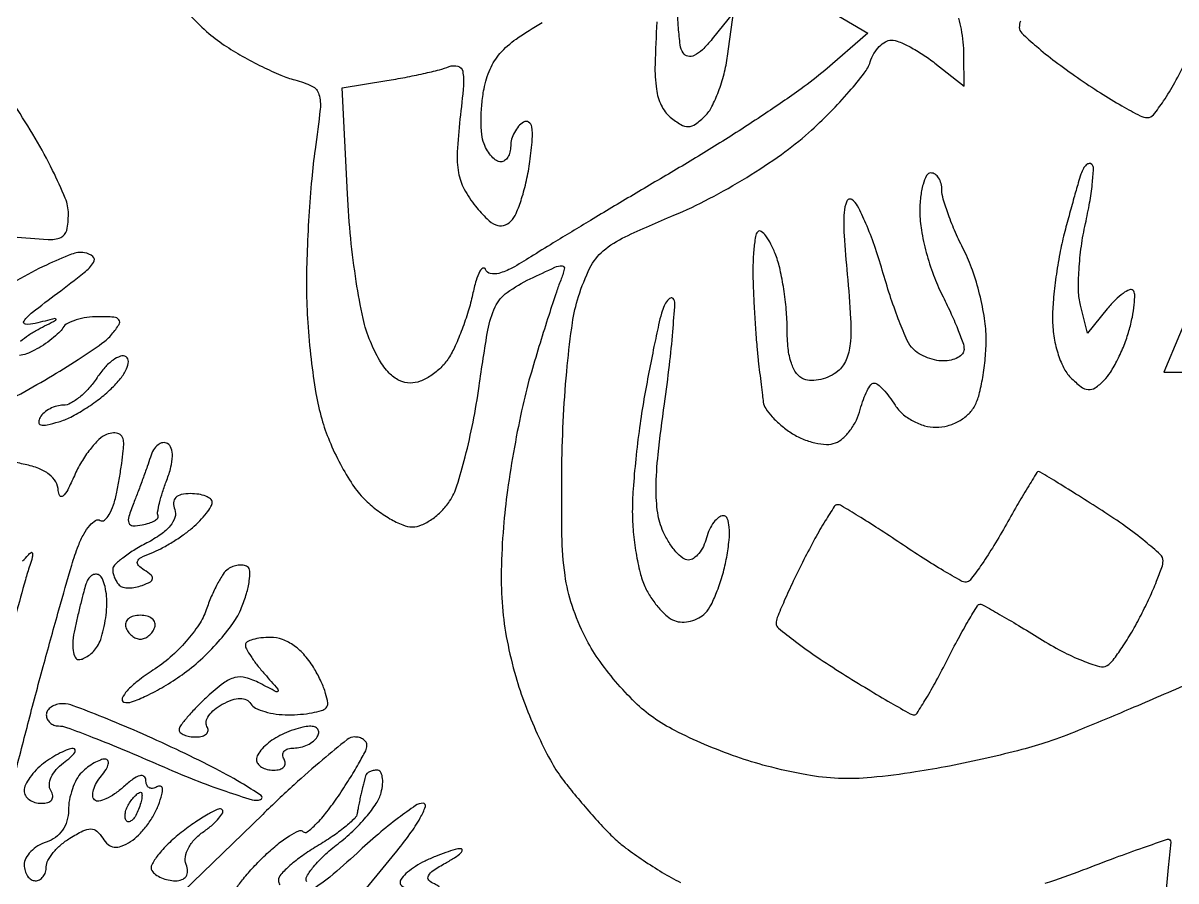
# Model space of a CAD drawing. Extents: x 3.4 to 43.8, y 4.7 to 62.8.
# Drawn here: x 9.3 to 18.12, y 20.89 to 27.46 of the extents above; entities that cross this region are included whole.
import ezdxf

# ---------------------------------------------------------------- set-up
doc = ezdxf.new("R2010")
doc.units = 0
doc.header["$MEASUREMENT"] = 0

msp = doc.modelspace()

# ---------------------------------------------------------------- linework, layer by layer
for points in [[(10.558756, 27.532811, 0.022488), (10.701936, 27.392396, 0.036535), (10.836698, 27.288315, 0.01736), (10.974351, 27.20394, 0.014486), (11.125992, 27.123795, 0.014732), (11.269107, 27.058545, 0.03812), (11.376646, 27.022656, -0.052175), (11.507789, 26.974761, -0.211338), (11.561314, 26.911193, -0.099305), (11.570978, 26.798196, -0.007433), (11.531541, 26.490576, 0.013512), (11.505519, 26.265984, 0.00673), (11.484097, 25.980389, 0.006675), (11.46983, 25.683761, 0.009757), (11.465857, 25.4223, 0.015997), (11.475159, 25.166209, 0.012122), (11.501143, 24.886236, 0.012291), (11.538406, 24.624406, 0.027737), (11.582391, 24.429002, 0.029896), (11.641577, 24.25988, 0.023107), (11.725236, 24.083378, 0.02361), (11.819083, 23.925401, 0.050581), (11.90862, 23.815652, 0.032977), (12.001331, 23.734427, 0.032594), (12.104264, 23.665749, 0.034397), (12.202127, 23.617939, 0.096718), (12.276586, 23.6034, 0.101673), (12.345566, 23.617573, 0.049871), (12.424396, 23.661147, 0.046594), (12.500295, 23.724783, 0.050016), (12.561108, 23.799987, 0.068379), (12.616921, 23.917473, 0.013983), (12.680396, 24.139061, 0.014483), (12.739953, 24.402843, 0.013153), (12.786315, 24.678224, -0.007318), (12.853505, 25.107884, -0.068684), (12.909882, 25.285771, -0.125555), (13.001478, 25.395881, -0.04557), (13.177492, 25.500445, -0.004467), (13.366907, 25.588703, -0.119213), (13.421198, 25.599133, -0.472523), (13.438717, 25.575624, -0.035828), (13.410699, 25.489358, 0.016467), (13.377558, 25.399331, 0.002624), (13.319445, 25.220716, 0.002904), (13.253283, 25.009454, 0.00254), (13.186509, 24.7878, 0.017734), (13.120464, 24.531356, 0.009621), (13.056616, 24.212056, 0.009573), (13.004061, 23.884255, 0.014929), (12.972677, 23.60002, 0.015088), (12.956129, 23.268955, 0.025561), (12.964824, 22.991588, 0.027644), (13.000752, 22.732369, 0.022031), (13.067058, 22.45792, 0.020344), (13.138194, 22.244541, 0.016164), (13.231621, 22.020322, 0.016455), (13.331922, 21.817892, 0.038866), (13.422818, 21.676278, 0.010019), (13.516741, 21.557326, 0.007371), (13.625343, 21.429208, 0.007454), (13.731706, 21.311021, 0.016448), (13.817141, 21.224761, 0.028953), (13.910531, 21.146191, 0.012654), (14.042692, 21.052591, 0.012474), (14.188423, 20.960007, 0.016286), (14.326367, 20.883125, 0.030115)], [(15.452086, 27.560965), (15.760771, 27.378836), (15.430936, 27.094611, -0.023841), (15.251352, 26.954202, -0.006941), (14.961902, 26.755315, -0.006959), (14.629289, 26.54013, -0.007393), (14.2974, 26.338685, 0.001298), (13.966884, 26.143545, 0.00131), (13.638388, 25.947279, 0.001276), (13.353129, 25.774838, 0.005313), (13.182554, 25.66863, -0.016714), (13.037851, 25.583046, -0.058106), (12.937299, 25.542348, -0.12235), (12.872156, 25.540717, -0.260231), (12.835698, 25.573189, 0.438611), (12.81606, 25.581726, 0.171819), (12.791884, 25.55889, 0.048503), (12.763484, 25.487093, 0.017284), (12.736689, 25.38, -0.021678), (12.703649, 25.252703, -0.016011), (12.656575, 25.114964, -0.016246), (12.603594, 24.987463, -0.034569), (12.552845, 24.89355, -0.057599), (12.494011, 24.820737, -0.04969), (12.417312, 24.759115, -0.052222), (12.335242, 24.717098, -0.092468), (12.260733, 24.7032, -0.115642), (12.175979, 24.723068, -0.085845), (12.098105, 24.780061, -0.062822), (12.025058, 24.87771, -0.028842), (11.954496, 25.02045, -0.047891), (11.898556, 25.197686, -0.013953), (11.846667, 25.479445, -0.013573), (11.80459, 25.808794, -0.012399), (11.778905, 26.150025), (11.737985, 26.96235), (12.079697, 27.016992, 0.007733), (12.220509, 27.041748, 0.007644), (12.361035, 27.070934, 0.007542), (12.483228, 27.10021, 0.029052), (12.557592, 27.123893, -0.160005), (12.62438, 27.127174, -0.282014), (12.660871, 27.088224, -0.072975), (12.667047, 26.980688, -0.007168), (12.640378, 26.721821, 0.015848), (12.618973, 26.471494, 0.057709), (12.628791, 26.31253, 0.078692), (12.67239, 26.186897, 0.048477), (12.759385, 26.056396, 0.024876), (12.847728, 25.958587, 0.095676), (12.915246, 25.912821, 0.169341), (12.973291, 25.908785, 0.128224), (13.029071, 25.940806, 0.098595), (13.069778, 26.000557, 0.023196), (13.112023, 26.114476, 0.023009), (13.149136, 26.252475, 0.020847), (13.174853, 26.397907, 0.012063), (13.193499, 26.567976, 0.061627), (13.189892, 26.66281, 0.218452), (13.165366, 26.699341, 0.282949), (13.125876, 26.699258, 0.07831), (13.088576, 26.667206, 0.053365), (13.057034, 26.620901, 0.052723), (13.035618, 26.568206, 0.070282), (13.0284, 26.517107, -0.060079), (13.022778, 26.470488, -0.078855), (13.006208, 26.43101, -0.097032), (12.981666, 26.404575, -0.15858), (12.952851, 26.3952, -0.147709), (12.920076, 26.405098, -0.058809), (12.88391, 26.435813, -0.05139), (12.850136, 26.480561, -0.044392), (12.824248, 26.533457, -0.068497), (12.807364, 26.605691, -0.023116), (12.802314, 26.713912, -0.022497), (12.807741, 26.835549, -0.023973), (12.824081, 26.953624, -0.056388), (12.870445, 27.104522, -0.07763), (12.946355, 27.224078, -0.060518), (13.070044, 27.334603, -0.021729), (13.269934, 27.461295, 0.007044)], [(14.147499, 27.465638, 0.009174), (14.1326, 27.140134, 0.041676), (14.143198, 26.950787, 0.075859), (14.180004, 26.82774, 0.109433), (14.249414, 26.738319, 0.034851), (14.330511, 26.680049, 0.147277), (14.387694, 26.664781, 0.151847), (14.442789, 26.683832, 0.03779), (14.515983, 26.746726, 0.078987), (14.567449, 26.817647, 0.027818), (14.618218, 26.933039, 0.0268), (14.660824, 27.068244, 0.02833), (14.687793, 27.204759), (14.734111, 27.5373), (14.570161, 27.335442, -0.027555), (14.49512, 27.2528, -0.08281), (14.433005, 27.209088, -0.16265), (14.384315, 27.202945, -0.207986), (14.347567, 27.22847, -0.105038), (14.325777, 27.289245, -0.015089), (14.311891, 27.421282, -0.016575), (14.305278, 27.580684, -0.013478)], [(18.229029, 22.410484, -0.003557), (17.768552, 22.210673, -0.003382), (17.370156, 22.044331, -0.016505), (17.141087, 21.959218, -0.017107), (16.940284, 21.899616, -0.007637), (16.672339, 21.834314, -0.00755), (16.386532, 21.77379, -0.01015), (16.125887, 21.728168, -0.014244), (15.788533, 21.68595, -0.034009), (15.536328, 21.678882, -0.035753), (15.293101, 21.706102, -0.017319), (14.987274, 21.773708, -0.021699), (14.757573, 21.843653, -0.016264), (14.511169, 21.93965, -0.016518), (14.284779, 22.045419, -0.035808), (14.120333, 22.144368, -0.039895), (13.980047, 22.260864, -0.023485), (13.831213, 22.420283, -0.023394), (13.696609, 22.594676, -0.036633), (13.599659, 22.7574, -0.035189), (13.498599, 23.000665, -0.046844), (13.444106, 23.233644, -0.0303), (13.420875, 23.540476, -0.006678), (13.420014, 24.0687, -0.010428), (13.432647, 24.456282, -0.011038), (13.461353, 24.835704, -0.011113), (13.500729, 25.162776, -0.04131), (13.546914, 25.364926, -0.036989), (13.634726, 25.584061, -0.102843), (13.735908, 25.714422, -0.067781), (13.904384, 25.822514, -0.009969), (14.276067, 25.986338, 0.021972), (14.547651, 26.11391, 0.016658), (14.833911, 26.276445, 0.016937), (15.099767, 26.451988, 0.028723), (15.307922, 26.61856, 0.014234), (15.472062, 26.77481, 0.016449), (15.61904, 26.933005, 0.015643), (15.734079, 27.073966, 0.086683), (15.779105, 27.160398, -0.056388), (15.807351, 27.22365, -0.060886), (15.848432, 27.277213, -0.068679), (15.895504, 27.313578, -0.130895), (15.941392, 27.3258, -0.09756), (15.998043, 27.31464, -0.024011), (16.084411, 27.274294, -0.023667), (16.180694, 27.217575, -0.021712), (16.274091, 27.15046), (16.497, 26.975119), (16.495705, 27.21391, 0.02307), (16.490635, 27.312157, 0.022808), (16.476532, 27.409899, 0.023385), (16.456317, 27.494081, 0.076725)], [(16.929295, 27.472289, 0.094438), (16.92, 27.423515, 0.206272), (16.938687, 27.380146, 0.011418), (17.050684, 27.27905, 0.016118), (17.194424, 27.162999, 0.010967), (17.364883, 27.040002, 0.008814), (17.541889, 26.922639, 0.012026), (17.705682, 26.823606, 0.008934), (17.844658, 26.747341, 0.121601), (17.900321, 26.7336, 0.227455), (17.946113, 26.755568, 0.020296), (18.024038, 26.861194, 0.023282), (18.109797, 27.001551, 0.015973), (18.194322, 27.167962)], [(9.21791, 25.822453, 0.008319), (9.488579, 25.800983, 0.113432), (9.58549, 25.816959, 0.247142), (9.630956, 25.871275, 0.053142), (9.6444, 25.997405, 0.098789), (9.620549, 26.116946, 0.016712), (9.523588, 26.32988, 0.017697), (9.390582, 26.575611, 0.014923), (9.233123, 26.826011)], [(9.277315, 25.022596, -0.036519), (9.338879, 25.070731, -0.028819), (9.41175, 25.113718, 0.000866), (9.546381, 25.183309, 0.401597), (9.549315, 25.191923, 0.358071), (9.54053, 25.19614, 0.000821), (9.3906, 25.159168, -0.078584), (9.316046, 25.152698, -0.589956), (9.30439, 25.177813, -0.068842), (9.369414, 25.24501, -0.005919), (9.5598, 25.390506, 0.007309), (9.76555, 25.548651, 0.077253), (9.837278, 25.626162, 0.380546), (9.83118, 25.671134, 0.141342), (9.768076, 25.699918, 0.129629), (9.66778, 25.68877, 0.018438), (9.475707, 25.606339, 0.019753), (9.249374, 25.487999, 0.01497)], [(9.248009, 24.604529, 0.00826), (9.493053, 24.744332, 0.010058), (9.717547, 24.883551, 0.008755), (9.901162, 25.007218, 0.06706), (9.977468, 25.077476, 0.02943), (10.032448, 25.152271, 0.322466), (10.03073, 25.187439, 0.21251), (9.99286, 25.20712, 0.015127), (9.871252, 25.2108, 0.035704), (9.784426, 25.204592, 0.040158), (9.702814, 25.186082, 0.04404), (9.637257, 25.159033, 0.135285), (9.602381, 25.126655, -0.064222), (9.571248, 25.0883, -0.022208), (9.517335, 25.041368, -0.021641), (9.452674, 24.994363, -0.023484), (9.385888, 24.954478, -0.03389), (9.322773, 24.926017, -0.068784), (9.269718, 24.914234, -0.125236)], [(9.231088, 21.69382, -0.002128), (9.341324, 22.1229, -0.002344), (9.458179, 22.56143, -0.002884), (9.57149, 22.96947, -0.002389), (9.670297, 23.311256, -0.02095), (9.721078, 23.460441, -0.0322), (9.761802, 23.548227, -0.054266), (9.80807, 23.614827, -0.077291), (9.852458, 23.652286, -0.282211), (9.887741, 23.652164, 0.324629), (9.920164, 23.654575, 0.084965), (9.955779, 23.696921, 0.053969), (9.989289, 23.771579, 0.029177), (10.0148, 23.869148, 0.007385), (10.034935, 23.978176, 0.007277), (10.051949, 24.088284, 0.007183), (10.064059, 24.185145, 0.027511), (10.0674, 24.24582, 0.113757), (10.057727, 24.287786, 0.168294), (10.03123, 24.314223, 0.13761), (9.989431, 24.321712, 0.067652), (9.936409, 24.309224, 0.10151), (9.87811, 24.27196, 0.033593), (9.809848, 24.196077, 0.031849), (9.743525, 24.099492, 0.031213), (9.68951, 23.994629, -0.014119), (9.638573, 23.886848, -0.088264), (9.602014, 23.838334, -0.467233), (9.579219, 23.841204, -0.13212), (9.566701, 23.880465, 0.121452), (9.54697, 23.94716, 0.094302), (9.497042, 24.004383, 0.074297), (9.417807, 24.049437, 0.042851), (9.312235, 24.080143, -0.032618), (9.205301, 24.108889, -0.09079)], [(9.294007, 23.343159, 0.039975), (9.335131, 23.386996, -0.081083), (9.357977, 23.407666, -0.539769), (9.369515, 23.402564, -0.108584), (9.367848, 23.370351, -0.015804), (9.348367, 23.3073, 0.014838), (9.314684, 23.199021, 0.001426), (9.241351, 22.933077, 0.001815)], [(10.925606, 20.834412, -0.016052), (10.983464, 20.911468, -0.01873), (11.060565, 21.000518, -0.013939), (11.151916, 21.093057, -0.020184), (11.246952, 21.177021, -0.032372), (11.335073, 21.239737, -0.034471), (11.407183, 21.277729, -0.309716), (11.440495, 21.271505, 0.381263), (11.472086, 21.269706, 0.029922), (11.54019, 21.330828, 0.028866), (11.621997, 21.423759, 0.016818), (11.709579, 21.543759, 0.008685), (11.793473, 21.671954, 0.011854), (11.864263, 21.790479, 0.008772), (11.918813, 21.891013, 0.12048), (11.9286, 21.931039, 0.142678), (11.921384, 21.955811, 0.099649), (11.9011, 21.976918, 0.084326), (11.870767, 21.991137, 0.067633), (11.834983, 21.996, 0.170341), (11.776524, 21.975489, 0.006056), (11.589462, 21.822041, 0.010578), (11.371441, 21.63072, 0.007142), (11.130628, 21.4038), (10.51989, 20.8116)], [(11.469117, 20.886788, -0.276243), (11.468501, 20.929216, -0.039769), (11.519829, 21.0036, -0.035776), (11.601419, 21.090304, -0.023166), (11.707005, 21.178865, 0.027551), (11.819172, 21.274632, 0.026861), (11.921139, 21.382927, 0.027888), (12.000045, 21.487625, 0.08377), (12.036661, 21.568977, 0.039963), (12.048458, 21.635353, 0.068915), (12.046128, 21.691316, 0.104423), (12.03092, 21.7286, 0.2488), (12.00528, 21.7422, 0.051988), (11.975165, 21.73906, 0.060985), (11.948018, 21.729774, 0.07117), (11.92773, 21.716087, 0.148634), (11.918025, 21.6999, -0.003497), (11.912554, 21.678015), (11.904344, 21.645174, 0.006656), (11.895173, 21.608492), (11.8863, 21.573, 0.007637), (11.877429, 21.535064, 0.004922), (11.868256, 21.490855, 0.004947), (11.860137, 21.447429, 0.009283), (11.854575, 21.412156, -0.168609), (11.834594, 21.373005, -0.019761), (11.760127, 21.30699, -0.021913), (11.662074, 21.233685, -0.016279), (11.5479, 21.16121, 0.020385), (11.434504, 21.087915, 0.027531), (11.338779, 21.012136, 0.026989), (11.26886, 20.943156, 0.186673), (11.2518, 20.899053, 0.148952), (11.261961, 20.865702, 0.098778)], [(11.832672, 20.727), (12.144627, 21.1077, 0.014574), (12.257438, 21.253861, 0.029258), (12.336036, 21.376569, 0.041436), (12.375706, 21.463445, 0.519445), (12.358167, 21.4884, 0.150488), (12.300416, 21.470616, 0.012026), (12.169105, 21.376569, 0.015416), (12.015822, 21.253524, 0.011198), (11.852752, 21.1077, -0.016821), (11.643473, 20.924746, -0.04254), (11.476729, 20.810739, -0.057942)], [(17.117532, 20.876582, 0.015831), (17.407338, 20.97868, -0.003343), (17.656312, 21.073446, -0.005441), (17.869058, 21.150171, -0.001296), (18.054867, 21.214366, -0.286325), (18.072265, 21.210335, -0.222979), (18.078738, 21.192413, -0.00111), (18.060202, 20.996602, -0.004682), (18.036342, 20.772269, -0.002912)]]:
    msp.add_lwpolyline(points, format="xyb")
for points in [[(17.474765, 26.376235, 0.237791), (17.455092, 26.382721, 0.147317), (17.432612, 26.372111, 0.085522), (17.41022, 26.343654, 0.042854), (17.391904, 26.301559, 0.010402), (17.371141, 26.235366, 0.002195), (17.337813, 26.118916, 0.002298), (17.300369, 25.983499, 0.002178), (17.263484, 25.8453, 0.018211), (17.22944, 25.69309, 0.011787), (17.200673, 25.514888, 0.011853), (17.180777, 25.339216, 0.021892), (17.174272, 25.195693, 0.038169), (17.18413, 25.064117, 0.036866), (17.213884, 24.933987, 0.039297), (17.258372, 24.82164, 0.082639), (17.312786, 24.7455, 0.029843), (17.392183, 24.675055, 0.144832), (17.447538, 24.653048, 0.17347), (17.500266, 24.666669, 0.047307), (17.567576, 24.722319, 0.057415), (17.617342, 24.785045, 0.022304), (17.671652, 24.881823, 0.02173), (17.721705, 24.992908, 0.025151), (17.759258, 25.102694, 0.018875), (17.785033, 25.207315, 0.026166), (17.799608, 25.302786, 0.024851), (17.803434, 25.380069, 0.198856), (17.790066, 25.412334, 0.310235), (17.76269, 25.417422, 0.051671), (17.713714, 25.389307, 0.041244), (17.654783, 25.338979, 0.02495), (17.593435, 25.270652), (17.441874, 25.0839), (17.387921, 25.298, -0.05749), (17.373307, 25.408066, -0.019496), (17.376839, 25.569785, -0.019094), (17.394712, 25.749714, -0.020821), (17.425959, 25.922576, 0.011443), (17.458071, 26.082988, 0.016881), (17.478241, 26.225159, 0.012176), (17.487913, 26.341669, 0.214154)], [(16.2432, 26.3106, 0.279285), (16.210561, 26.290826, 0.051568), (16.183451, 26.222631, 0.042146), (16.164736, 26.125881, 0.026716), (16.1586, 26.01113, 0.043332), (16.170625, 25.872631, 0.022182), (16.208302, 25.702204, 0.021865), (16.262995, 25.528875, 0.030601), (16.3278, 25.38, -0.009863), (16.392589, 25.246565, -0.012256), (16.447297, 25.119924, -0.010602), (16.488063, 25.012297, -0.085424), (16.497, 24.96037, -0.175294), (16.484858, 24.926801, -0.092991), (16.45034, 24.898241, -0.073204), (16.398928, 24.878911, -0.053421), (16.338159, 24.8724, -0.058), (16.271122, 24.880203, -0.04449), (16.201083, 24.903464, -0.045594), (16.138618, 24.937647, -0.075991), (16.094572, 24.97815, -0.068181), (16.053835, 25.046198, -0.010193), (15.994117, 25.194466, -0.011299), (15.930735, 25.373694, -0.009529), (15.871601, 25.566044, 0.013788), (15.811759, 25.754956, 0.018063), (15.746211, 25.923721, 0.015747), (15.683075, 26.0585, 0.137774), (15.638841, 26.106614, 0.462906), (15.59937, 26.093818, 0.082314), (15.579469, 26.007257, 0.031713), (15.579765, 25.832071, 0.007086), (15.603449, 25.53389, -0.008219), (15.629533, 25.195805, -0.039555), (15.625963, 25.002958, -0.074874), (15.594923, 24.879882, -0.120974), (15.530974, 24.793505, -0.062806), (15.471127, 24.755374, -0.05361), (15.400425, 24.730784, -0.056088), (15.330043, 24.722616, -0.092736), (15.271377, 24.73338, -0.146247), (15.215897, 24.776158, -0.075728), (15.175712, 24.85481, -0.054379), (15.151173, 24.968525, -0.025977), (15.1434, 25.118037, 0.02186), (15.137048, 25.26325, 0.016374), (15.117853, 25.422211, 0.01663), (15.089842, 25.570928, 0.035989), (15.056433, 25.682326, 0.025028), (15.019503, 25.766518, 0.047585), (14.980336, 25.829197, 0.074849), (14.945067, 25.863244, 0.36609), (14.919504, 25.861104, 0.161012), (14.900586, 25.8235, 0.015011), (14.888323, 25.719004, 0.018079), (14.881807, 25.590439, 0.013226), (14.883517, 25.447521, 0.004012), (14.890708, 25.292803, 0.003348), (14.900764, 25.128585, 0.003379), (14.911987, 24.978456, 0.009201), (14.922605, 24.8724, 0.000375), (14.93319, 24.783813, 0.000342), (14.944229, 24.692537, 0.000342), (14.954202, 24.611022, 0.001118), (14.960958, 24.5571, 0.117902), (14.979398, 24.508349, 0.035139), (15.028937, 24.445378, 0.033098), (15.096423, 24.380227, 0.030406), (15.173779, 24.322531, 0.045808), (15.260463, 24.276464, 0.043291), (15.355725, 24.245906, 0.046342), (15.445125, 24.234103, 0.10161), (15.51291, 24.245312, 0.092819), (15.570064, 24.280473, 0.048646), (15.626373, 24.342519, 0.046087), (15.673456, 24.419724, 0.052453), (15.703202, 24.501031, -0.024058), (15.72665, 24.578473, -0.035037), (15.755217, 24.643813, -0.037919), (15.784557, 24.69082, -0.238627), (15.809021, 24.7032, -0.175817), (15.83669, 24.69316, -0.028723), (15.87896, 24.653498, -0.028641), (15.925275, 24.598791, -0.021754), (15.969767, 24.534, 0.075245), (16.025846, 24.468551, 0.054351), (16.105089, 24.413925, 0.053881), (16.195124, 24.377201, 0.070022), (16.28324, 24.3648, 0.067106), (16.371168, 24.376654, 0.059539), (16.456722, 24.411518, 0.061322), (16.529203, 24.464187, 0.082315), (16.578623, 24.528438, 0.05976), (16.612361, 24.614903, 0.020727), (16.640474, 24.746037, 0.020249), (16.659762, 24.894426, 0.022193), (16.6662, 25.039409, 0.038685), (16.654033, 25.196436, 0.022393), (16.616498, 25.382137, 0.022285), (16.561836, 25.566129, 0.034614), (16.497, 25.7184, -0.014391), (16.432229, 25.85493, -0.015769), (16.377502, 25.990901, -0.015352), (16.338122, 26.109574, -0.072554), (16.3278, 26.18033, 0.063096), (16.321489, 26.230138, 0.081157), (16.302949, 26.272333, 0.098297), (16.275464, 26.300568, 0.151877)], [(14.27069, 25.35031, 0.317607), (14.25087, 25.353719, 0.115869), (14.227407, 25.334921, 0.063579), (14.203346, 25.294569, 0.031333), (14.182941, 25.238325, 0.017581), (14.160116, 25.149019, 0.003197), (14.124706, 24.981804, 0.003438), (14.085835, 24.785423, 0.003113), (14.048317, 24.581912, 0.010431), (14.014108, 24.363298, 0.007813), (13.985237, 24.121287, 0.007906), (13.965213, 23.892493, 0.017873), (13.959, 23.718743, 0.022892), (13.966043, 23.565004, 0.018709), (13.987217, 23.401728, 0.019105), (14.018121, 23.252788, 0.046217), (14.055059, 23.146735, 0.037581), (14.101443, 23.062363, 0.034319), (14.161224, 22.983132, 0.036074), (14.22473, 22.919844, 0.086504), (14.281579, 22.885845, 0.089064), (14.33934, 22.874812, 0.063857), (14.404769, 22.882466, 0.062542), (14.467598, 22.906757, 0.07671), (14.517749, 22.944641, 0.077457), (14.562358, 23.007643, 0.023738), (14.60941, 23.114715, 0.023129), (14.651409, 23.241312, 0.023404), (14.681344, 23.37075, 0.02032), (14.699743, 23.501462, 0.045482), (14.700576, 23.601661, 0.070418), (14.685782, 23.666839, 0.311254), (14.655082, 23.688, 0.167313), (14.619633, 23.675796, 0.064729), (14.582655, 23.638298, 0.054613), (14.549833, 23.583543, 0.043808), (14.526687, 23.5188, -0.049123), (14.50277, 23.454074, -0.058598), (14.467727, 23.399302, -0.06871), (14.427467, 23.361995, -0.153731), (14.388106, 23.3496, -0.165282), (14.345118, 23.364209, -0.046747), (14.292593, 23.413008, -0.041663), (14.240007, 23.482836, -0.033677), (14.195422, 23.565456, -0.071887), (14.153205, 23.710088, -0.037608), (14.14094, 23.897673, -0.024889), (14.156458, 24.157508, -0.007795), (14.205101, 24.54459, 0.005816), (14.243439, 24.840207, 0.009028), (14.268931, 25.096123, 0.003976), (14.284832, 25.312744, 0.215946)], [(10.085451, 24.903544, 0.225563), (10.043202, 24.908205, 0.071745), (9.985457, 24.878356, 0.055342), (9.922242, 24.821684, 0.037342), (9.863204, 24.744774, -0.036517), (9.801502, 24.664119, -0.039991), (9.73043, 24.595915, -0.043654), (9.660798, 24.548519, -0.12829), (9.605143, 24.534, 0.068812), (9.554964, 24.527061, 0.052531), (9.503419, 24.506486, 0.053416), (9.458299, 24.47618, 0.079923), (9.427298, 24.440336, 0.136145), (9.416771, 24.404129, 0.351589), (9.432437, 24.384103, 0.11154), (9.480869, 24.383687, 0.019213), (9.570356, 24.406726, 0.045857), (9.661579, 24.44338, 0.022292), (9.770772, 24.50565, 0.021898), (9.879495, 24.581098, 0.029428), (9.970447, 24.65916, 0.031171), (10.04284, 24.738386, 0.05962), (10.088472, 24.811342, 0.093608), (10.103337, 24.868796, 0.277759)], [(10.40197, 24.240267, 0.180271), (10.366924, 24.247257, 0.127426), (10.32981, 24.230979, 0.092283), (10.296056, 24.192488, 0.057358), (10.27142, 24.137512, -0.007193), (10.247233, 24.064792, -0.003371), (10.213951, 23.971365, -0.003339), (10.17774, 23.873873, -0.00468), (10.144007, 23.787333, 0.018423), (10.10601, 23.681333, 0.16924), (10.107356, 23.633191, 0.304547), (10.136956, 23.612225, 0.053878), (10.208324, 23.618133, 0.029774), (10.261688, 23.631747, 0.052687), (10.303227, 23.650028, 0.078195), (10.327852, 23.669776, 0.309646), (10.330387, 23.688, -0.161839), (10.326411, 23.715918, -0.014863), (10.341147, 23.785336, -0.017982), (10.364713, 23.868907, -0.013128), (10.39662, 23.959955, 0.027896), (10.428784, 24.061221, 0.058237), (10.43994, 24.143089, 0.084037), (10.430894, 24.203514, 0.177052)], [(17.066407, 24.026314, 0.259392), (17.054854, 24.019821, 0.001291), (16.982856, 23.902022, 0.005297), (16.901838, 23.765455, 0.003274), (16.80937, 23.603314, -0.010027), (16.71402, 23.441246, -0.015191), (16.624077, 23.304631, -0.009835), (16.544959, 23.196636, -0.233839), (16.512141, 23.1804, -0.12965), (16.473044, 23.190711, -0.004871), (16.340821, 23.267379, -0.008511), (16.185557, 23.363049, -0.005856), (16.012758, 23.4765, 0.004346), (15.841061, 23.589971, 0.006541), (15.689245, 23.685621, 0.002968), (15.558866, 23.76434, 0.135128), (15.528863, 23.7726, 0.254264), (15.504469, 23.759337, 0.00642), (15.435091, 23.64917, 0.012206), (15.356531, 23.513463, 0.00783), (15.271725, 23.352412, 0.005921), (15.190159, 23.186609, 0.008233), (15.121347, 23.03612, 0.005442), (15.067353, 22.908953, 0.097972), (15.0588, 22.865722, 0.226624), (15.076837, 22.827971, 0.007971), (15.207773, 22.725633, 0.013394), (15.37159, 22.608512, 0.008809), (15.565941, 22.48221, 0.00342), (15.763293, 22.360715, 0.005228), (15.93625, 22.258322, 0.002024), (16.085603, 22.172803, 0.129715), (16.114415, 22.1652, 0.256563), (16.137352, 22.177799, 0.005631), (16.206573, 22.289456, 0.011394), (16.284954, 22.426066, 0.007273), (16.3701, 22.5882, -0.006204), (16.454809, 22.750344, -0.009813), (16.531841, 22.886944, -0.004226), (16.599923, 23.000125, -0.260888), (16.619704, 23.0112, -0.128824), (16.644237, 23.004772, -0.002106), (16.768696, 22.934059, -0.005327), (16.912953, 22.849236, -0.003493), (17.077405, 22.748592, 0.01817), (17.245926, 22.652139, 0.02576), (17.402779, 22.579824, 0.024036), (17.533006, 22.534865, 0.212603), (17.591836, 22.542832, 0.09108), (17.637338, 22.583983, 0.015338), (17.706145, 22.67971, 0.016337), (17.780747, 22.798731, 0.013869), (17.851809, 22.92897, 0.009647), (17.916136, 23.061308, 0.01206), (17.970453, 23.186608, 0.010337), (18.011016, 23.293001, 0.086106), (18.0198, 23.34363, 0.210375), (17.999155, 23.390526, 0.013268), (17.882636, 23.491666, 0.017706), (17.731762, 23.607056, 0.012104), (17.552857, 23.7277, 0.001786), (17.37245, 23.842199, 0.00285), (17.217349, 23.938632, 0.000601), (17.08058, 24.022363, 0.139025)], [(10.577655, 23.8572, 0.052155), (10.507727, 23.849886, 0.146456), (10.464967, 23.826566, 0.191056), (10.448624, 23.788245, 0.098305), (10.457612, 23.736018, -0.171618), (10.459203, 23.675957, -0.096104), (10.423433, 23.611262, -0.06656), (10.350836, 23.544815, -0.032766), (10.243457, 23.480046, 0.019288), (10.14362, 23.423436, 0.026899), (10.059368, 23.364779, 0.025795), (9.997362, 23.3111, 0.204188), (9.9828, 23.276927, 0.061532), (9.986488, 23.247069, 0.039103), (9.997655, 23.213816, 0.038875), (10.014007, 23.182396, 0.057018), (10.033371, 23.158029, 0.13763), (10.06176, 23.14208, 0.056339), (10.106018, 23.136485, 0.050005), (10.157823, 23.140989, 0.044968), (10.209664, 23.155702, 0.02961), (10.271082, 23.183544, 0.243616), (10.288076, 23.207959, 0.259534), (10.277436, 23.234775, 0.032921), (10.224914, 23.272222, -0.060353), (10.179374, 23.308609, -0.29797), (10.173256, 23.339273, -0.181956), (10.200402, 23.368869, -0.025548), (10.277525, 23.403079, 0.029647), (10.350919, 23.436356, 0.015971), (10.437292, 23.485456, 0.015855), (10.522412, 23.54129, 0.023965), (10.592404, 23.595631, 0.023023), (10.650515, 23.650218, 0.027777), (10.69961, 23.706752, 0.028276), (10.7348, 23.757858, 0.137475), (10.7442, 23.791402, 0.228442), (10.732052, 23.816603, 0.074182), (10.695277, 23.837872, 0.056494), (10.641434, 23.852391, 0.037648)], [(11.013677, 23.297611, 0.103623), (10.982357, 23.30894, 0.063943), (10.943038, 23.309445, 0.060084), (10.90211, 23.29965, 0.065491), (10.865962, 23.280568, 0.093886), (10.828988, 23.242213, 0.021997), (10.783224, 23.165145, 0.021912), (10.737638, 23.070304, 0.019978), (10.698973, 22.9689, -0.066134), (10.64303, 22.854959, -0.033454), (10.545398, 22.727952, -0.032016), (10.423137, 22.605901, -0.036338), (10.291107, 22.505972, 0.020335), (10.174297, 22.4233, 0.043218), (10.092802, 22.348446, 0.080385), (10.056115, 22.292577, 0.443475), (10.06895, 22.263383, 0.168211), (10.127556, 22.26406, 0.023579), (10.241133, 22.311013, 0.02476), (10.374763, 22.382059, 0.018731), (10.514148, 22.472512, 0.03227), (10.654257, 22.585258, 0.025835), (10.790101, 22.7234, 0.026527), (10.902709, 22.864861, 0.058133), (10.96935, 22.985943, 0.024635), (11.006833, 23.092671, 0.036818), (11.027904, 23.189218, 0.041076), (11.03239, 23.264934, 0.253822)], [(9.879517, 23.234247, 0.158156), (9.851235, 23.241164, 0.132343), (9.821945, 23.230901, 0.101855), (9.796005, 23.204022, 0.065702), (9.777769, 23.164612, 0.011132), (9.761061, 23.106491, 0.003392), (9.738332, 23.017798, 0.003394), (9.714212, 22.91807, 0.0037), (9.692154, 22.82085, 0.031792), (9.678481, 22.731675, 0.054515), (9.680009, 22.656541, 0.079062), (9.695098, 22.605427, 0.289164), (9.722395, 22.5882, 0.101995), (9.758063, 22.595552, 0.051925), (9.798179, 22.618009, 0.048521), (9.836318, 22.65086, 0.052348), (9.866331, 22.689678, 0.05793), (9.891064, 22.74251, 0.02246), (9.913207, 22.820334, 0.021876), (9.929865, 22.907638, 0.025267), (9.937838, 22.991963, 0.031729), (9.936265, 23.071874, 0.038292), (9.924332, 23.145966, 0.041986), (9.904805, 23.204864, 0.154501)], [(10.1943, 22.9266, 0.064908), (10.142607, 22.919861, 0.107546), (10.103624, 22.899885, 0.143818), (10.08344, 22.870212, 0.159683), (10.083615, 22.835655, 0.073624), (10.101218, 22.800892, 0.066918), (10.128634, 22.771425, 0.070382), (10.16131, 22.751513, 0.102038), (10.1943, 22.74471, 0.102038), (10.22729, 22.751513, 0.070382), (10.259966, 22.771425, 0.066918), (10.287382, 22.800892, 0.073624), (10.304985, 22.835655, 0.159683), (10.30516, 22.870212, 0.143818), (10.284976, 22.899885, 0.107546), (10.245993, 22.919861, 0.064908)], [(11.19126, 22.7574, 0.027809), (11.11721, 22.753278, 0.043677), (11.05477, 22.740718, 0.054172), (11.01095, 22.722498, 0.27367), (10.998, 22.700611, 0.12873), (11.006229, 22.669179, 0.01808), (11.04149, 22.611442, 0.019653), (11.08936, 22.544912, 0.015561), (11.14605, 22.476801, -0.002063), (11.246642, 22.362371, -0.312241), (11.248487, 22.345923, -0.408207), (11.234833, 22.341668, -0.002501), (11.108549, 22.407098, 0.054096), (11.001695, 22.449153, 0.130257), (10.91736, 22.449812, 0.10004), (10.829984, 22.407534, 0.024338), (10.706699, 22.303957, 0.012419), (10.623847, 22.223256, 0.01718), (10.553938, 22.146594, 0.013792), (10.500749, 22.080472, 0.163904), (10.4904, 22.049749, 0.223519), (10.500082, 22.029173, 0.076199), (10.529144, 22.011789, 0.057958), (10.571788, 21.999932, 0.038869), (10.622293, 21.996, 0.062149), (10.669198, 22.001853, 0.132159), (10.700854, 22.019604, 0.191612), (10.712532, 22.045876, 0.149407), (10.704523, 22.076355, -0.19745), (10.698332, 22.113839, -0.094595), (10.71834, 22.159272, -0.070966), (10.761246, 22.205779, -0.048177), (10.821296, 22.245784, -0.035982), (10.89745, 22.279743, -0.082219), (10.959098, 22.291182, -0.119477), (11.006357, 22.280692, -0.141167), (11.040159, 22.250029, 0.141348), (11.076205, 22.217353, 0.042097), (11.14613, 22.190118, 0.038523), (11.233605, 22.171451, 0.033323), (11.327293, 22.1652, 0.021183), (11.421121, 22.169177, 0.025168), (11.508967, 22.181113, 0.025199), (11.580792, 22.198366, 0.125466), (11.616171, 22.219371, 0.234162), (11.628307, 22.255346, 0.039147), (11.612449, 22.328696, 0.035832), (11.578223, 22.418855, 0.024784), (11.52743, 22.515471, 0.043416), (11.454318, 22.617809, 0.060041), (11.371353, 22.694134, 0.068454), (11.282353, 22.741275, 0.087827)], [(9.600566, 22.2498, 0.065685), (9.55264, 22.243477, 0.083007), (9.512026, 22.224949, 0.099144), (9.484861, 22.197462, 0.146506), (9.4752, 22.1652, 0.107993), (9.482254, 22.132923, 0.099631), (9.502238, 22.105451, 0.095606), (9.532105, 22.087031, 0.090751), (9.567245, 22.0806, -0.088658), (9.628908, 22.069579, -0.003953), (9.832238, 21.992671, -0.006551), (10.072582, 21.895943, -0.004628), (10.340096, 21.781267, 0.008891), (10.607783, 21.669208, 0.012826), (10.848615, 21.580472, 0.008541), (11.050603, 21.515705, 0.166246), (11.115201, 21.518049, 0.608053), (11.118595, 21.548115, 0.013835), (10.9639, 21.645726, 0.015849), (10.745708, 21.765928, 0.008345), (10.467716, 21.901982, 0.006019), (10.174443, 22.035213, 0.00823), (9.907004, 22.147628, 0.005704), (9.68139, 22.235149, 0.089902)], [(11.489443, 22.078027, 0.054089), (11.436585, 22.071047, 0.0228), (11.367741, 22.05088, 0.022238), (11.295455, 22.022425, 0.026987), (11.23065, 21.989224, 0.037354), (11.173997, 21.950292, 0.041926), (11.12609, 21.904706, 0.046271), (11.092836, 21.859474, 0.136202), (11.0826, 21.822596, 0.160988), (11.092736, 21.791931, 0.096525), (11.121344, 21.765816, 0.078033), (11.164051, 21.748178, 0.059048), (11.214493, 21.7422, 0.066118), (11.261161, 21.748398, 0.138808), (11.292283, 21.767051, 0.191142), (11.303232, 21.794682, 0.139169), (11.2941, 21.8268, -0.131946), (11.284467, 21.85894, -0.190139), (11.29445, 21.886549, -0.14379), (11.323995, 21.905171, -0.069308), (11.368714, 21.9114, 0.059645), (11.421134, 21.917675, 0.050746), (11.473696, 21.936251, 0.053126), (11.518589, 21.963606, 0.091204), (11.5479, 21.996, 0.108343), (11.559145, 22.028019, 0.187413), (11.552296, 22.054993, 0.164248), (11.52785, 22.072669, 0.081096)], [(9.68172, 21.908709, 0.085225), (9.641344, 21.900364, 0.02354), (9.581999, 21.873796, 0.023057), (9.516575, 21.836847, 0.022276), (9.45405, 21.793633, 0.037549), (9.3974, 21.743508, 0.038672), (9.34949, 21.685936, 0.04167), (9.316273, 21.629692, 0.11302), (9.306, 21.584823, 0.135694), (9.316166, 21.548053, 0.100344), (9.344744, 21.516724, 0.086722), (9.387489, 21.495638, 0.071436), (9.437893, 21.4884, 0.068397), (9.486816, 21.495124, 0.167387), (9.516317, 21.515518, 0.199893), (9.523979, 21.546872, 0.099991), (9.509568, 21.585834, -0.158721), (9.498407, 21.63169, -0.087512), (9.512863, 21.688154, -0.072019), (9.550159, 21.746468, -0.056718), (9.605345, 21.797334, 0.021529), (9.66009, 21.841102, 0.063141), (9.692128, 21.877103, 0.219198), (9.695758, 21.898312, 0.34883)], [(9.925479, 21.8268, 0.093812), (9.888458, 21.819792, 0.03512), (9.840542, 21.796978, 0.033282), (9.790526, 21.76413, 0.034449), (9.74592, 21.72528, 0.073812), (9.706992, 21.672781, 0.038613), (9.674221, 21.598098, 0.037362), (9.651877, 21.514647, 0.046766), (9.6444, 21.434881, -0.072513), (9.632611, 21.354017, -0.080045), (9.59829, 21.28284, -0.082115), (9.544252, 21.227435, -0.081855), (9.4752, 21.1923, 0.06077), (9.410505, 21.16273, 0.063046), (9.355702, 21.118771, 0.069989), (9.318569, 21.067743, 0.122947), (9.306, 21.017399, 0.068054), (9.312335, 20.971073, 0.084602), (9.330851, 20.931802, 0.099744), (9.358339, 20.905542, 0.141874), (9.3906, 20.8962, 0.125138), (9.422864, 20.904403, 0.10078), (9.450349, 20.927499, 0.090277), (9.46882, 20.962046, 0.077892), (9.4752, 21.00275, -0.126789), (9.487778, 21.051556, -0.046107), (9.528233, 21.11112, -0.042054), (9.586658, 21.171034, -0.038937), (9.655738, 21.222047, -0.022522), (9.755166, 21.278083, -0.118388), (9.81574, 21.292426, -0.183303), (9.862125, 21.274661, -0.071264), (9.90713, 21.221248, 0.075539), (9.948407, 21.173095, 0.14987), (9.994007, 21.153069, 0.124505), (10.049056, 21.160348, 0.044549), (10.12025, 21.196353, 0.058742), (10.179867, 21.244035, 0.031941), (10.241435, 21.314949, 0.031349), (10.295603, 21.396125, 0.042887), (10.333018, 21.475591, 0.019888), (10.358832, 21.554936, 0.092191), (10.363191, 21.602742, 0.329987), (10.348121, 21.619567, 0.191406), (10.32006, 21.614596, -0.100657), (10.288243, 21.602875, -0.177297), (10.261116, 21.608336, -0.167949), (10.242942, 21.630428, -0.089139), (10.2366, 21.665719, 0.235556), (10.222377, 21.694235, 0.238565), (10.19117, 21.699819, 0.086695), (10.138299, 21.673342, 0.02459), (10.066881, 21.614831, -0.031466), (9.997949, 21.55992, -0.047544), (9.931203, 21.52217, -0.059596), (9.875751, 21.504977, -0.246574), (9.843326, 21.515074, -0.194769), (9.830582, 21.545159, -0.074908), (9.836739, 21.590974, -0.059442), (9.859504, 21.64454, -0.043056), (9.896503, 21.697856, 0.03436), (9.932181, 21.747407, 0.083769), (9.949158, 21.788923, 0.186002), (9.945265, 21.815257, 0.270372)], [(10.196638, 21.573, -0.38326), (10.206556, 21.564089, -0.056204), (10.206395, 21.534651, -0.040274), (10.197933, 21.492529, -0.021914), (10.181193, 21.442451, -0.035865), (10.159091, 21.395271, -0.069269), (10.133969, 21.362095, -0.118528), (10.110162, 21.347551, -0.281567), (10.090777, 21.352223, -0.156651), (10.079441, 21.374287, -0.070517), (10.078682, 21.407204, -0.059701), (10.087876, 21.445267, -0.049364), (10.106221, 21.482771, -0.02576), (10.130112, 21.517315, -0.032473), (10.155784, 21.546495, -0.034154), (10.179714, 21.567319, -0.16338)], [(10.821116, 21.439684, 0.312096), (10.792246, 21.444948, 0.020705), (10.712777, 21.404973, 0.024039), (10.615741, 21.344737, 0.01511), (10.508159, 21.265664, 0.024701), (10.406988, 21.178097, 0.037683), (10.329355, 21.091806, 0.042851), (10.28161, 21.017587, 0.265908), (10.283082, 20.974034, 0.099962), (10.311022, 20.944212, 0.052212), (10.355524, 20.919064, 0.048968), (10.408482, 20.901972, 0.053631), (10.462144, 20.8962, 0.084414), (10.512805, 20.904814, 0.162768), (10.544962, 20.92975, 0.159705), (10.556014, 20.969406, 0.080539), (10.545295, 21.020785, -0.135799), (10.53965, 21.079126, -0.07895), (10.562681, 21.146132, -0.066469), (10.610911, 21.213494, -0.051461), (10.679189, 21.272639, 0.02364), (10.745986, 21.324297, 0.040262), (10.795833, 21.374207, 0.051187), (10.824527, 21.41597, 0.332808)], [(12.6477, 21.141276, 0.059915), (12.602943, 21.134424, 0.014886), (12.532036, 21.112383, 0.015006), (12.451832, 21.082088, 0.014552), (12.37275, 21.046746, 0.02844), (12.299875, 21.006342, 0.036638), (12.238315, 20.960857, 0.03992), (12.194705, 20.916898, 0.177225), (12.1824, 20.883272, 0.241572), (12.196239, 20.856299, 0.073543), (12.238315, 20.834616, 0.05526), (12.299841, 20.820946, 0.035837), (12.37275, 20.818279, 0.017269), (12.44694, 20.823451, 0.135151), (12.478863, 20.835937, 0.496707), (12.478983, 20.852338, 0.069882), (12.444543, 20.871898, -0.112683), (12.402862, 20.9005, -0.318285), (12.398573, 20.933649, -0.124979), (12.435775, 20.974697, -0.019954), (12.529143, 21.031421, 0.015317), (12.601771, 21.074629, 0.045035), (12.647771, 21.110132, 0.184978), (12.65782, 21.130534, 0.451038)]]:
    msp.add_lwpolyline(points, format="xyb", close=True)
msp.add_lwpolyline([(18.266636, 25.35885), (18.026943, 24.7878), (18.438092, 24.7878)])

doc.saveas('drawing.dxf')
